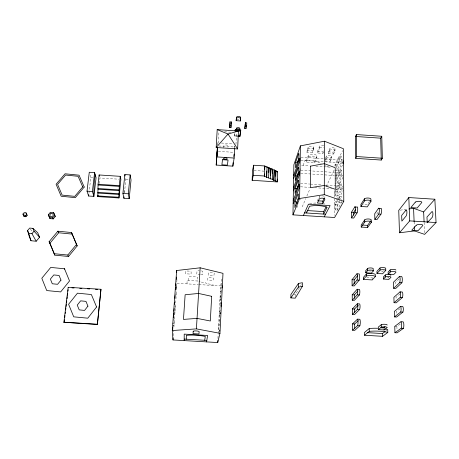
<?xml version="1.0" encoding="UTF-8"?>
<svg xmlns="http://www.w3.org/2000/svg" width="459" height="459" viewBox="0 0 459 459"><rect width="100%" height="100%" fill="white"/><g stroke="black" fill="none" stroke-linecap="round" stroke-linejoin="round"><path stroke-width="0.34" stroke-dasharray="2.29 1.72" d="M328.254 153.696L328.254 151.854L329.608 148.75A2.731 1.17 -1.1 0 1 332.804 147.764A2.731 1.17 -1.1 0 1 334.967 149.106L333.567 152.204L333.567 154.046L328.254 153.696L329.608 150.604L329.608 148.75M325.047 161.029L330.245 161.367L330.245 159.548L331.587 156.588A2.668 1.119 -0.9 0 0 329.459 155.303A2.668 1.119 -0.9 0 0 326.343 156.238L325.311 158.613M324.869 197.961L324.869 196.819M325.305 160.438L326.343 158.074L326.343 156.238M323.796 145.635A2.903 1.257 -0.8 0 0 319.653 146.111L317.628 151.149L317.617 153.002L322.935 153.358L322.941 151.499L323.469 150.242M319.298 197.875L319.303 196.733A2.806 1.038 -0.1 0 1 319.917 196.245M317.617 153.002L319.642 147.987L319.653 146.111M314.811 162.635L314.828 160.828L316.894 155.739A4.699 1.979 -0.3 0 0 313.118 154.304A4.699 1.979 -0.3 0 0 308.437 155.182L306.503 160.277L306.48 162.09L314.811 162.635L316.876 157.575L316.894 155.739M312.292 152.663L312.309 150.799L313.514 147.678A2.72 1.176 -0.3 0 0 311.271 146.335A2.72 1.176 -0.3 0 0 308.144 147.322L306.991 150.443L306.968 152.313L312.292 152.663L313.497 149.559L313.514 147.678M313.52 149.255L313.537 147.373M306.968 152.313L308.121 149.204L308.144 147.322M306.48 162.09L308.414 157.018L308.437 155.182M295.298 296.784L295.332 294.707L299.211 288.132M187.025 283.869L187.083 280.369L198.506 281.063M188.574 280.46L188.655 277.029A4.992 1.32 3.5 0 1 193.239 276.53A4.992 1.32 3.5 0 1 197.749 277.58L197.513 281M234.647 147.454L234.715 146.037M235.966 144.338L236.523 132.588M237.808 136.507L234.44 136.283L234.796 133.058M217.95 338.329L218.168 334.112M218.203 333.406L220.647 285.9L222.081 278.223M219.614 315.172L219.333 320.721L219.792 318.626M221.066 286.881L220.819 291.677L221.427 288.527M218.306 143.168L218.966 131.417M217.709 144.912L217.83 142.795L217.618 144.901M174.437 314.593L174.518 311.231M176.48 286.255L176.279 288.998L176.181 286.439M173.29 335.73L173.64 330.807M176.095 296.726L173.898 327.29L173.766 325.213M176.944 279.726L176.187 295.412L176.136 294.058M124.045 192.791L124.085 190.198M124.481 192.757L125.806 179.647L125.577 178.448M99.322 183.502L99.947 177.977L118.783 179.194M88.948 193.268L90.825 177.392L90.05 174.822M223.653 147.809L223.906 145.698A2.117 0.924 3 0 1 226.121 144.975A2.117 0.924 3 0 1 228.123 145.979L227.934 147.385M234.44 136.283L234.939 132.875M213.55 285.475L213.613 285.045L211.588 284.924L211.645 284.494L207.852 283.828L207.904 283.398L205.85 283.272L205.896 282.836L201.421 282.124L201.461 281.683L198.971 281.533M234.285 147.419L234.497 146.019M221.135 285.509L221.502 283.564M220.022 298.04L220.934 293.37M221.066 292.704L221.456 290.708M219.855 301.316L220.957 295.739M220.894 298.115L220.073 306.296L220.343 304.977M219.299 312.08L220.257 307.467M219.127 315.402L220.291 309.871M218.57 326.309L219.804 320.738M218.381 329.895L219.769 323.761M303.158 165.401L305.115 160.185L316.211 160.92L315.941 161.579L318.265 161.729L317.989 162.388L320.152 162.526L319.877 163.18L321.243 163.272M296.904 207.629L298.499 203.739M322.935 153.358L323.727 151.476M302.229 206.854L305.78 198.558M306.87 196.004L309.877 188.988M330.245 161.367L331.587 158.418L331.627 156.295M333.567 154.046L334.972 150.959L335.013 148.796M327.892 167.024L328.179 166.387L326.292 166.261L326.579 165.619L325.339 165.538M317.399 200.772L319.303 196.733M334.995 166.227L334.99 164.861L339.144 156.106L341.192 156.244A3.563 0.654 -85.3 0 1 341.221 161.809L337.004 170.438L335.001 170.306M335.127 166.169L342.512 150.667M326.16 186.675L334.634 168.987M337.004 170.438L336.986 164.993L341.192 156.244M336.195 167.839L339.167 161.677A3.563 0.643 -85.3 0 0 339.144 156.106M336.367 174.472L342.494 162.05M336.2 175.969L339.19 169.933L341.266 170.071A2.949 0.545 -85.5 0 1 341.634 171.838A2.949 0.545 -85.5 0 1 341.295 175.011L337.044 183.336L335.018 183.204M336.126 177.903L342.494 165.125M337.044 183.336L337.026 178.511L341.266 170.071M336.217 180.823L339.212 174.873A2.949 0.539 -85.5 0 0 339.551 171.7A2.949 0.539 -85.5 0 0 339.19 169.933M336.154 187.501L342.552 175.063M335.036 191.036L339.247 182.889L341.335 183.021A2.966 0.557 -85.7 0 1 341.708 184.845A2.966 0.557 -85.7 0 1 341.364 188.024L337.09 196.05L335.047 195.924L335.036 191.036L337.072 191.168L341.335 183.021M334.565 193.543L343.212 176.893M335.047 195.924L339.27 187.892A2.966 0.545 -85.7 0 0 339.608 184.713A2.966 0.545 -85.7 0 0 339.247 182.889M334.582 203.176L342.942 187.628M341.628 201.409A3.62 0.683 -85.9 0 1 341.444 202.505L337.135 210.193L335.081 210.061L335.07 204.404L337.354 200.187M337.675 199.585L339.31 196.572L341.41 196.71A3.62 0.683 -85.9 0 1 341.777 199.556M334.588 206.343L338.61 198.954M338.943 198.334L343.298 190.324M337.135 210.193L337.113 204.536L339.098 200.922M339.43 200.319L341.41 196.71M335.081 210.061L339.333 202.373A3.62 0.671 -85.9 0 0 339.585 200.663M300.616 285.745L301.322 284.551M369.438 201.467L367.234 204.817L363.017 204.548M378.073 212.236L376.908 213.865L376.937 215.282M23.902 214.525L24.694 213.601M372.215 279.933L372.174 277.919L373.517 276.45M383.437 270.753L382.531 271.722L379.731 271.55M399.135 278.957L395.555 282.36L395.618 284.385M400.145 293.817L396.014 297.443L396.077 299.463M400.093 308.62L396.45 311.575L396.513 313.623M385.635 331.18L386.673 330.388M394.751 326.383L396.903 326.515L400.346 323.968M400.156 210.165L408.63 208.994M177.059 283.272L198.19 284.546M198.89 284.586L220.647 285.9M294.076 294.626L295.332 294.707M369.231 270.908L371.331 271.034M387.448 277.265L388.813 277.351L388.871 279.382M366.787 277.586L372.174 277.919M200.348 274.683L196.773 274.471L196.986 271.068A3.081 0.843 3.4 0 1 199.304 270.661M201.065 274.729L202.494 274.815L202.798 271.424A3.081 0.843 3.4 0 0 200.566 270.735M301.62 165.303L309.515 165.819M315.878 166.238L331.197 167.242M300.748 170.237L334.313 172.435M335.024 172.481L342.879 172.997M339.212 174.873L341.295 175.011M300.702 173.324L334.318 175.516M335.03 175.562L342.184 176.026M253.97 170.484L263.942 171.138M335.007 178.379L337.026 178.511M300.542 183.457L309.739 184.048M310.445 184.093L321.053 184.782M325.999 185.103L342.971 186.205M339.27 187.892L341.364 188.024M300.496 186.784L309.705 187.381M314.662 187.702L331.662 188.804M335.913 189.074L342.993 189.533M90.825 177.392L92.793 177.518M125.806 179.647L128.417 179.813M339.333 202.373L341.444 202.505M335.07 204.404L337.113 204.536M236.896 119.541L238.961 119.684M224.583 131.79L230.906 132.215M234.497 135.112L237.865 135.336M221.364 143.03L232.69 143.782M306.991 150.443L312.309 150.799M317.628 151.149L322.941 151.499M328.254 151.854L333.567 152.204M218.857 145.985L235.123 147.058M218.364 151.321L233.551 152.319M300.943 157.196L342.798 159.956M325.052 159.21L330.245 159.548M339.167 161.677L341.221 161.809M300.897 160.237L342.816 162.997M334.99 164.861L336.986 164.993M30.409 229.11L32.187 231.709M173.318 325.006L173.404 326.349M173.863 318.753L174.156 323.704M174.868 311.38L174.936 312.786M175.005 305.889L175.177 309.464M424.116 222.454L424.592 232.96M414.116 221.743L414.259 225.277M175.745 293.731L175.808 295.148M396.903 326.515L397.012 330.027M337.072 191.168L337.09 196.05M334.559 190.611L334.611 215.409M309.601 203.727A13.357 4.762 0.2 0 1 316.79 203.021M323.492 203.704A13.357 4.762 0.2 0 1 324.834 204.037M321.828 195.878A2.806 1.038 -0.1 0 1 324.834 197.089M300.18 199.349A3.391 0.453 -86.1 0 1 300.088 199.854M300.811 168.522A2.806 0.367 -85.8 0 1 300.634 171.402M339.31 196.572A3.62 0.671 -85.9 0 1 339.677 198.822M308.414 157.018A4.705 1.974 -0.3 0 1 313.101 156.146A4.705 1.974 -0.3 0 1 316.876 157.575M326.343 158.074A2.668 1.113 -0.9 0 1 329.459 157.139A2.668 1.113 -0.9 0 1 331.587 158.418M329.608 150.604A2.731 1.165 -1.1 0 1 332.804 149.628A2.731 1.165 -1.1 0 1 334.972 150.959M319.642 147.987A2.903 1.251 -0.7 0 1 323.79 147.517M308.121 149.204A2.725 1.17 -0.3 0 1 311.254 148.223A2.725 1.17 -0.3 0 1 313.497 149.559M381.549 328.524A14.281 2.857 0.6 0 1 382.599 328.638M185.344 271.665L185.327 273.771L191.053 274.121L191.128 272.015A2.897 0.786 3.7 0 0 188.253 271.051A2.897 0.786 3.7 0 0 185.344 271.665M207.864 278.114L207.629 280.105L213.206 280.443L213.492 278.458A2.823 0.746 3.2 0 0 210.779 277.54A2.823 0.746 3.2 0 0 207.864 278.114M208.455 273.071L208.208 275.165L213.923 275.509L214.227 273.421A2.892 0.786 3.2 0 0 211.444 272.462A2.892 0.786 3.2 0 0 208.455 273.071"/><path stroke-width="0.69" d="M343.78 201.317L324.278 194.622L324.438 141.211L300.398 145.876L293.869 164.792L292.962 214.858L334.611 217.503L343.78 201.317L343.435 148.733L324.438 141.211M184.185 340.595L184.214 334.118L207.594 335.483L206.561 341.892M322.843 203.377L324.829 199.372A2.811 1.033 -0.1 0 0 322.557 198.173A2.811 1.033 -0.1 0 0 319.292 199.017L317.381 203.027L322.843 203.377L322.849 201.122L324.266 198.242M326.188 206.693L323.664 211.61L323.658 214.083L327.135 207.376A13.368 4.722 0.2 0 0 309.573 206.252L306.52 212.993L306.532 211.754M296.973 203.377L296.996 201.966L294.942 201.834L294.844 207.497L298.585 198.007M292.962 214.858L299.612 198.483L300.398 145.876M298.402 287.093L298.453 283.444L302.406 282.715L302.332 286.422L298.402 287.093L290.857 297.902L295.28 298.166L302.361 286.376M295.171 188.46L295.091 193.348L298.201 185.229A2.823 0.367 -85.9 0 0 298.545 181.93A2.823 0.367 -85.9 0 0 298.281 180.226L295.171 188.46L297.202 188.592M295.395 175.797L295.309 180.628L298.407 172.211A2.811 0.361 -85.8 0 0 298.746 168.912A2.811 0.361 -85.8 0 0 298.488 167.271L295.395 175.797L297.392 175.929M295.625 162.279L295.533 167.724L298.614 159.003A3.333 0.425 -85.7 0 0 298.958 155.366A3.333 0.425 -85.7 0 0 298.706 153.432L295.625 162.279L297.627 162.411M186.291 339.201L186.36 335.34A14.206 2.668 3.3 0 1 205.276 336.441L204.714 340.268M290.857 297.902L290.92 294.437L298.453 283.444M264.619 169.291L264.705 166.611L267.046 166.766L266.731 176.801L264.378 176.646L264.872 165.957L253.678 165.229L252.542 170.392L252.163 180.307L277.225 181.936L277.299 179.102M277.225 181.936L277.672 171.385L275.767 171.264L275.635 176.227M174.977 298.258L175.114 295.562M274.086 170.507L275.957 170.628L275.687 180.576L273.805 180.456L274.27 169.864L272.52 169.75L272.416 173.313M273.805 180.456L274.27 169.864M270.581 175.401L270.948 168.338L268.882 168.206L268.756 172.492M270.77 168.987L272.698 169.113L272.416 179.096L270.471 178.97L270.948 168.338M270.655 178.339L268.578 178.207L269.06 167.558L266.88 167.415L267.046 166.766M264.378 176.646L264.464 173.972M268.756 177.576L266.564 177.432L266.765 170.995M172.71 329.602L172.825 327.267M252.163 180.307L253.293 175.281L253.678 165.229M246.248 126.609L246.305 125.255M244.825 128.554L245.422 122.731L244.825 128.554L246.162 128.646L246.678 125.318L246.758 122.817L245.353 122.937M237.63 148.934L238.456 131.033L217.199 129.616L216.178 147.517L237.63 148.934L228.031 134.039L217.199 129.616M239.632 130.591L239.69 129.363L236.534 129.157L236.477 130.379L239.632 130.591L239.862 128.29A1.658 0.763 2.5 0 0 238.359 127.654A1.658 0.763 2.5 0 0 236.695 128.078L236.534 129.157M240.281 120.964L240.688 117.521A2.088 0.987 2.5 0 0 238.749 116.46A2.088 0.987 2.5 0 0 236.534 117.24L236.156 120.688L240.281 120.964L240.688 117.521M237.808 136.507L239.827 136.639L240.763 130.012L239.397 129.92M239.827 136.639L240.763 130.012M236.66 129.736L235.295 129.645L235.237 130.826L240.711 131.194M217.337 147.712L216.195 165.062L232.879 166.152L234.136 158.045L234.612 148.159M236.156 120.688L236.534 117.24M236.477 130.379L236.695 128.078M232.879 166.152L233.046 162.693M217.732 342.54L219.959 333.314L222.994 273.34L200.158 267.809L176.646 270.517L172.291 330.532L172.986 339.947L217.732 342.54L217.841 340.435M229.592 127.533L230.091 121.698L229.592 127.533L230.923 127.625L231.434 121.79L231.095 124.234M230.923 127.625L230.992 126.271M220.636 312.573L220.561 313.795M216.195 165.062L217.549 147.741M172.291 330.532L196.4 328.885L200.158 267.809M173.995 311.047L174.179 308.563M219.741 330.004L219.654 331.283M173.295 317.588L173.571 313.795L173.737 316.63M172.986 339.947L173.135 337.835M176.273 279.497L176.491 277.064M234.136 154.058L233.809 156.525M221.915 286.009L221.961 285.504M129.197 198.615L131.027 179.985L130.149 174.908L124.837 174.563L122.92 193.457L123.924 198.277L129.197 198.615L128.279 193.801L130.149 174.908M123.924 198.277L124.062 196.9M118.95 197.961L119.294 185.643L120.258 176.331L99.121 174.965L98.06 184.277L97.83 196.613L118.95 197.961L120.878 179.331L120.258 176.331M97.377 324.49L100.969 289.273L68.179 287.311L63.893 322.252L97.377 324.49L100.969 289.273M97.83 196.613L97.985 195.236M93.911 196.366L92.397 191.506L94.6 172.601L89.275 172.257L87.021 191.162L88.621 196.027L93.911 196.366L96.069 177.731L94.6 172.601M95.202 174.713L94.124 184.025L93.688 195.654M88.621 196.027L88.788 194.645M173.118 323.532L173.186 322.993M64.111 322.545L64.449 319.757M64.708 317.662L64.966 315.568M65.218 313.474L65.39 312.08M65.648 309.986L65.907 307.891M66.079 306.497L66.331 304.403M66.503 303.009L66.762 300.915M67.02 298.826L67.272 296.732M67.444 295.338L67.703 293.244M67.961 291.149L68.133 289.755M235.1 131.01L235.295 129.645M221.978 288.04L222.236 286.703M220.94 304.168L221.215 302.848M221.02 306.417L221.313 305.034M264.705 166.611L264.872 165.957M268.882 168.206L269.06 167.558M266.564 177.432L266.731 176.801M272.52 169.75L272.698 169.113M272.416 179.096L272.233 179.716L273.989 179.83M275.767 171.264L275.957 170.628M277.483 172.022L277.672 171.385M275.687 180.576L275.498 181.196L277.414 181.316M297.851 161.775L298.97 158.619M293.674 175.539L299.939 157.965L299.893 161L293.622 178.431M297.88 174.621L298.608 172.653M293.45 187.955L299.744 170.983L299.698 174.059L293.393 190.887M297.443 187.955L298.66 184.793M293.221 200.526L299.532 184.208L299.48 187.53L293.163 203.693M294.942 201.834L298.063 193.916A3.391 0.442 -86.1 0 1 298.321 196.056A3.391 0.442 -86.1 0 1 297.971 199.717M303.388 215.518L308.431 204.215L330.124 205.603L324.215 216.843M355.432 136.472L356.373 134.567L381.768 136.271L382.336 158.257L381.245 160.053L355.708 158.366L355.432 136.472L380.689 138.159L381.768 136.271M355.708 158.366L356.66 156.559L356.373 134.567M351.502 212.247L354.773 206.946L356.993 207.089A3.087 0.654 -86 0 1 357.716 208.879A3.087 0.654 -86 0 1 357.068 212.85L353.74 218.054L351.56 217.91L351.502 212.247L353.677 212.385L355.518 209.442M351.56 217.91L354.841 212.706A3.087 0.643 -86 0 0 355.49 208.742A3.087 0.643 -86 0 0 354.773 206.946M364.457 198.816L360.912 204.41L360.94 206.475L367.269 206.877L370.947 201.329L370.906 199.229A3.374 1.222 -1.4 0 0 368.319 198.036A3.374 1.222 -1.4 0 0 364.457 198.816L364.492 200.91L360.94 206.475M364.698 219.895L361.216 224.973L361.244 227.079L367.642 227.486L371.251 222.449L371.211 220.309A3.345 1.13 -1.1 0 0 368.732 218.989A3.345 1.13 -1.1 0 0 364.698 219.895L364.733 222.036L361.244 227.079M378.56 208.294L374.722 213.728L374.842 219.391L377.034 219.534L380.93 214.204A3.093 0.752 -85.9 0 0 381.59 210.308A3.093 0.752 -85.9 0 0 380.786 208.438L378.56 208.294A3.093 0.746 -85.9 0 1 379.352 210.165A3.093 0.746 -85.9 0 1 378.692 214.06L374.842 219.391M367.642 227.486L367.602 225.38L370.809 220.871M408.814 197.548L398.745 210.36L399.491 232.776L414.488 230.929L424.655 234.365L436.05 222.558L434.857 199.229L408.814 197.548L409.709 220.882L399.491 232.776M68.523 256.483L77.187 245.898L71.518 232.541L57.88 231.198L49.102 241.715L54.828 255.141L68.523 256.483L67.8 255.043L54.013 253.695M67.8 255.043L76.515 244.406L71.518 232.541M352.064 279.709L356.953 273.782L359.116 273.914A3.511 0.769 -87.2 0 1 359.644 276.461A3.511 0.769 -87.2 0 1 359.202 280.151L354.239 285.917L352.128 285.785L352.064 279.709L354.17 279.841L357.768 275.532M54.828 255.141L49.939 243.224L58.66 232.77L72.212 234.101M49.457 217.509L52.682 217.83L54.747 215.38L53.594 212.615L50.381 212.299L48.31 214.743L50.002 218.593L53.215 218.909L55.269 216.47L53.594 212.615M36.186 241.239L39.56 237.234L37.73 232.742L32.928 228.387L29.697 228.071L27.592 230.544L29.164 236.213L30.982 240.728L36.186 241.239L31.958 233.665L28.716 233.344L27.592 230.544M31.958 233.665L34.064 231.181L32.928 228.387M352.128 285.785L357.033 280.019A3.511 0.757 -87.2 0 0 357.469 276.329A3.511 0.757 -87.2 0 0 356.953 273.782M367.527 268.584L365.731 270.69L365.766 272.778L371.371 273.122L373.23 271.039L373.184 268.928A2.909 0.803 -0.3 0 0 371.044 267.964A2.909 0.803 -0.3 0 0 367.527 268.584L367.567 270.69L365.766 272.778M25.962 216.734L27.156 215.346L25.979 212.844L24.149 212.666L22.95 214.055L24.138 216.556L25.962 216.734L25.417 215.81L23.587 215.627M25.417 215.81L26.616 214.416L25.979 212.844M366.402 273.948L363.419 277.379L363.453 279.399L372.215 279.933L375.347 276.542L375.301 274.493A5.015 1.354 -0.2 0 0 371.549 273.444A5.015 1.354 -0.2 0 0 366.402 273.948L366.443 275.997L363.453 279.399M216.178 147.517L228.031 134.039L238.456 131.033M424.082 221.754L423.64 211.949L434.857 199.229M352.219 294.804L357.148 289.268L359.311 289.399A2.966 0.654 -87.5 0 1 359.839 291.637A2.966 0.654 -87.5 0 1 359.391 294.936L354.388 300.318L352.277 300.192L352.219 294.804L354.325 294.93L357.951 290.908M380.023 267.976L376.931 271.378L376.977 273.455L382.582 273.799L385.761 270.431L385.709 268.326A3.11 0.861 -0.6 0 0 383.385 267.591A3.11 0.861 -0.6 0 0 380.023 267.976L380.069 270.081L376.977 273.455M352.277 300.192L357.217 294.804A2.966 0.643 -87.4 0 0 357.659 291.505A2.966 0.643 -87.4 0 0 357.148 289.268M427.679 222.242L432.131 217.468A3.081 0.964 -85.8 0 0 432.906 213.59A3.081 0.964 -85.8 0 0 431.844 211.708L426.968 217.061L427.237 222.724M352.363 308.941L357.331 303.789L359.523 303.921A2.989 0.66 -87.7 0 1 360.051 306.228A2.989 0.66 -87.7 0 1 359.598 309.527L354.56 314.53L352.42 314.404L352.363 308.941L354.497 309.068L358.152 305.321M390.793 275.354A2.852 0.763 -0.6 0 0 388.762 274.442A2.852 0.763 -0.6 0 0 385.273 275.016L383.351 277.012L383.403 279.043L388.871 279.382L390.85 277.408A2.857 0.757 -0.5 0 0 388.819 276.496A2.857 0.757 -0.5 0 0 385.331 277.07L383.403 279.043M395.893 270.11A2.926 0.798 -0.8 0 0 393.357 269.347A2.926 0.798 -0.8 0 0 390.144 269.972L388.125 272.067L388.182 274.126L393.776 274.471L395.853 272.399A2.926 0.792 -0.7 0 0 393.793 271.447A2.926 0.792 -0.7 0 0 390.202 272.055L388.182 274.126M352.42 314.404L357.4 309.395A2.989 0.654 -87.7 0 0 357.848 306.096A2.989 0.654 -87.7 0 0 357.331 303.789M399.531 276.387L393.455 282.233L393.638 288.309L395.738 288.436L401.9 282.75A3.747 1.038 -87.4 0 0 401.688 276.519L399.531 276.387A3.747 1.027 -87.4 0 1 399.737 282.618L393.638 288.309M352.518 323.888L357.521 319.143L359.747 319.275A3.609 0.798 -88 0 1 360.286 322.069A3.609 0.798 -88 0 1 359.833 325.775L354.75 330.348L352.581 330.222L352.518 323.888L354.681 324.014L358.227 320.698M352.581 330.222L357.601 325.643A3.609 0.786 -88 0 0 358.049 321.937A3.609 0.786 -88 0 0 357.521 319.143M400.024 291.867L393.891 297.317L394.051 302.705L396.18 302.831L402.394 297.53A3.115 0.866 -87.8 0 0 402.824 294.317A3.115 0.866 -87.8 0 0 402.21 291.999L400.024 291.867A3.115 0.855 -87.8 0 1 400.627 294.185A3.115 0.855 -87.8 0 1 400.202 297.398L394.051 302.705M377.648 328.277A14.281 2.857 0.6 0 0 369.237 328.512L364.492 332.488L364.532 335.248L382.571 336.309L387.792 332.431L387.717 329.602A14.281 2.857 0.6 0 0 385.44 329.057M364.532 335.248L369.283 331.341A14.298 2.811 0.6 0 1 387.792 332.431M400.495 306.377L394.31 311.449L394.47 316.905L396.616 317.031L402.887 312.114A3.144 0.878 -88.1 0 0 403.318 308.896A3.144 0.878 -88.1 0 0 402.698 306.509L400.495 306.377A3.144 0.866 -88.1 0 1 401.109 308.764A3.144 0.866 -88.1 0 1 400.678 311.982L394.47 316.905M387.063 325.07A3.012 0.625 0.3 0 0 384.906 324.295A3.012 0.625 0.3 0 0 381.228 324.725L378.296 327.089L378.348 329.619L384.103 329.958L387.132 327.628A3.018 0.614 0.4 0 0 384.969 326.865A3.018 0.614 0.4 0 0 381.291 327.284L378.348 329.619M380.85 327.244L384.04 327.433L385.049 326.642M367.263 332.649L382.502 333.544L385.112 331.576M400.994 321.719L394.751 326.383L394.941 332.712L397.098 332.838L403.432 328.351A3.85 1.073 -88.5 0 0 403.214 321.851L400.994 321.719A3.85 1.061 -88.5 0 1 401.206 328.219L394.941 332.712M299.612 198.483L324.278 194.622M409.336 208.897L413.57 208.311L423.64 211.949M63.893 322.252L97.222 324.203M184.197 339.081L206.802 340.394M357.217 294.804L359.391 294.936M400.202 297.398L402.394 297.53M71.943 287.873L74.077 288M79.774 288.344L81.909 288.47M87.6 288.814L89.734 288.94M95.426 289.279L97.56 289.411M357.4 309.395L359.598 309.527M400.678 311.982L402.887 312.114M357.601 325.643L359.833 325.775M401.206 328.219L403.432 328.351M357.033 280.019L359.202 280.151M399.737 282.618L401.9 282.75M87.021 191.162L92.397 191.506M122.92 193.457L128.279 193.801M97.727 192.367L118.927 193.721M97.939 193.084L119.082 194.438M97.618 195.907L118.795 197.255M378.692 214.06L380.93 214.204M354.841 212.706L357.068 212.85M307.26 210.566L323.664 211.61M304.569 212.867L325.603 214.204M409.709 220.882L436.05 222.558M362.633 225.065L367.602 225.38M253.293 175.281L264.545 176.015M98.06 184.277L119.294 185.643M98.272 185.017L119.455 186.377M318.081 200.818L322.849 201.122M97.87 188.517L119.088 189.877M98.083 189.246L119.248 190.605M229.873 125.318L231.216 125.41M245.209 126.345L246.546 126.437M237.865 135.336L239.879 135.468M356.66 156.559L382.336 158.257M217.027 156.921L234.136 158.045M64.512 268.773L50.731 267.425L41.815 278.257L46.743 290.564L60.674 291.913L69.527 280.954L64.512 268.773L64.725 269.152M196.4 328.885L219.959 333.314M34.064 231.181L39.56 237.234M22.95 214.055L24.138 216.556M68.179 287.311L68.385 287.661M26.616 214.416L27.156 215.346M49.102 241.715L49.939 243.224M48.31 214.743L50.002 218.593M57.88 231.198L58.66 232.77M52.682 217.83L53.215 218.909M54.747 215.38L55.269 216.47M76.515 244.406L77.187 245.898M28.716 233.344L30.982 240.728M99.121 174.965L99.454 176.17M124.837 174.563L125.106 175.958M174.403 302.24L174.512 304.346M413.57 208.311L414.116 221.743M414.316 226.689L414.488 230.929M175.481 287.357L175.573 289.48M175.734 283.897L175.814 285.928M176.646 270.517L176.715 272.64M390.144 269.972L390.202 272.055M385.273 275.016L385.331 277.07M380.689 138.159L381.245 160.053M384.04 327.433L384.103 329.958M382.502 333.544L382.571 336.309M381.228 324.725L381.291 327.284M369.237 328.512L369.283 331.341M353.677 212.385L353.711 215.219M354.17 279.841L354.216 283.892M354.497 309.068L354.537 312.481M354.681 324.014L354.727 328.237M354.325 294.93L354.365 298.298M343.108 160.811L343.131 163.846M236.477 118.439A2.088 0.981 2.5 0 1 238.691 117.659A2.088 0.981 2.5 0 1 240.631 118.715M236.637 129.306A1.664 0.757 2.5 0 1 238.301 128.881A1.664 0.757 2.5 0 1 239.805 129.518M364.733 222.036A3.351 1.119 -1 0 1 368.772 221.135A3.351 1.119 -1 0 1 371.251 222.449M364.492 200.91A3.374 1.216 -1.4 0 1 368.359 200.135A3.374 1.216 -1.4 0 1 370.947 201.329M367.567 270.69A2.915 0.798 -0.3 0 1 371.084 270.081A2.915 0.798 -0.3 0 1 373.23 271.039M380.069 270.081A3.11 0.849 -0.6 0 1 383.437 269.697A3.11 0.849 -0.6 0 1 385.761 270.431M366.443 275.997A5.02 1.343 -0.2 0 1 371.589 275.498A5.02 1.343 -0.2 0 1 375.347 276.542M310.634 166.112L310.422 187.708L324.306 185.447L335.294 189.32L335.236 167.724L324.37 163.662L310.634 166.112M217.314 150.454L216.872 156.106L217.314 150.454M211.679 296.325L210.314 320.996L197.043 318.38L183.468 319.412L185.138 294.735L198.581 293.456L211.679 296.325M193.193 331.341L193.05 333.647L198.936 333.991L199.166 331.691A2.995 0.585 3.3 0 0 196.228 330.933A2.995 0.585 3.3 0 0 193.193 331.341M222.5 159.698L221.892 164.781L227.36 165.137L228.054 160.065L222.5 159.698M223.86 158.286L223.74 159.284L226.947 159.497L227.079 158.493A1.687 0.706 3 0 0 225.535 157.896A1.687 0.706 3 0 0 223.86 158.286M96.579 306.973L87.789 318.19L73.721 316.836L68.603 304.265L77.456 293.181L91.364 294.529L96.579 306.973M87.933 306.136L84.571 310.404L79.218 309.888L77.255 305.103L80.623 300.852L85.953 301.368L87.933 306.136M60.967 280.122L57.582 284.287L52.28 283.777L50.387 279.089L53.783 274.941L59.062 275.457L60.967 280.122M405.917 210.216L401.671 215.443L401.866 221.112L406.123 215.977A3.081 0.855 -85.9 0 0 406.898 212.029A3.081 0.855 -85.9 0 0 405.917 210.216M415.372 202.092L410.834 207.611L417.133 208.019L421.792 202.505A3.414 1.199 -2.8 0 0 419.394 201.323A3.414 1.199 -2.8 0 0 415.372 202.092M82.718 186.905L74.76 196.354L62.131 195.104L57.587 184.398L65.597 175.051L78.099 176.296L82.718 186.905M84.221 187.054L75.31 197.64L61.167 196.24L56.084 184.248L65.058 173.789L79.046 175.183L84.221 187.054M50.88 213.498L49.71 214.881L50.358 216.447L52.183 216.625L53.353 215.237L52.699 213.676L50.88 213.498M416.187 225.3L411.723 230.269L418.092 230.67L422.682 225.708A3.397 1.096 -2.3 0 0 420.427 224.411A3.397 1.096 -2.3 0 0 416.187 225.3"/></g></svg>
